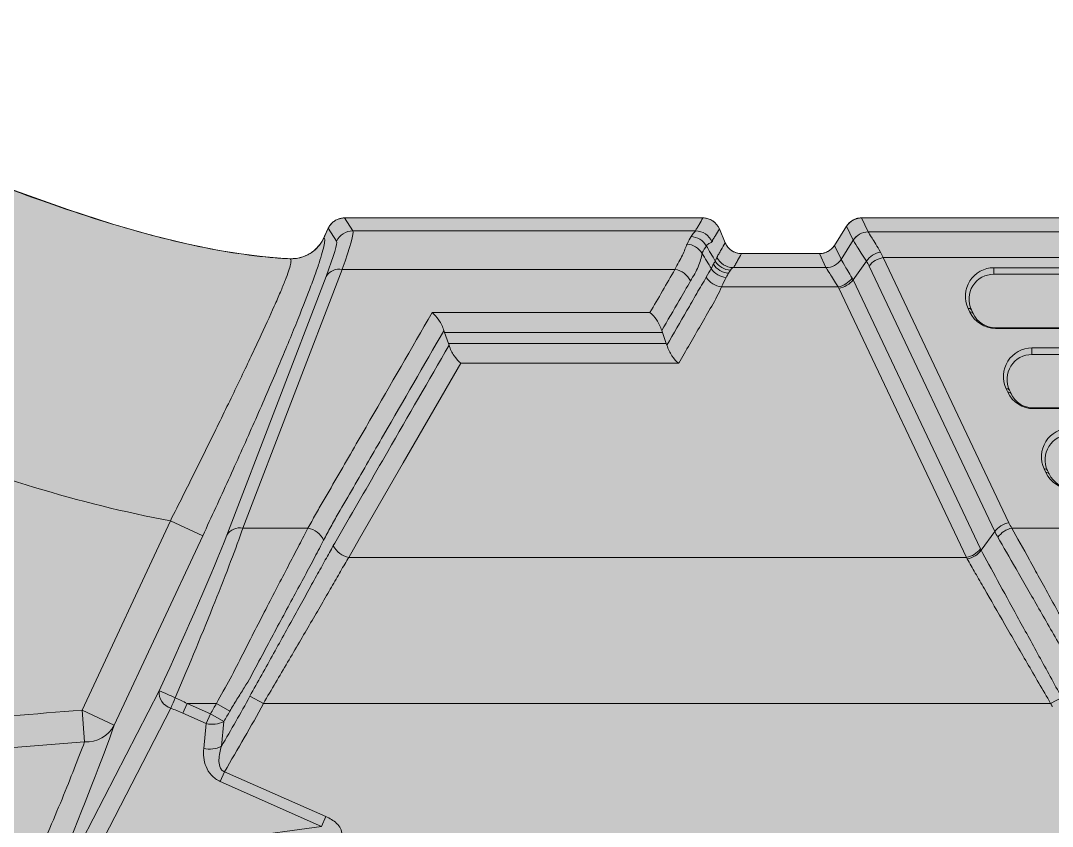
# Model space of a CAD drawing. Header units: millimetres. Extents: x 11482 to 13134, y 681 to 1782.
# Drawn here: x 12842.23 to 12848.67, y 1186.58 to 1191.6 of the extents above; entities that cross this region are included whole.
import ezdxf

# ---------------------------------------------------------------- set-up
doc = ezdxf.new("R2010")
doc.units = ezdxf.units.MM
doc.layers.add('di', color=7, linetype='Continuous')
doc.layers.add('xian', color=250, linetype='Continuous')

# ---------------------------------------------------------------- blocks, each defined once
blk = doc.blocks.new('1-2')
at = {"layer": 'di', "lineweight": 0, "true_color": 0xffffff}
h = blk.add_hatch(color=7, dxfattribs=at)
h.dxf.hatch_style = 1
h.paths.add_polyline_path([(2995.795, 1630.523), (2995.725, 1630.532), (2995.646, 1630.553), (2995.581, 1630.58), (2995.531, 1630.607), (2995.483, 1630.64), (2995.454, 1630.663), (2995.424, 1630.691), (2995.389, 1630.729), (2995.359, 1630.767), (2995.329, 1630.811), (2995.304, 1630.861), (2993.477, 1634.784), (2993.452, 1634.824), (2993.437, 1634.844), (2993.423, 1634.859), (2993.41, 1634.872), (2993.4, 1634.882), (2993.379, 1634.898), (2993.351, 1634.915), (2993.337, 1634.923), (2993.316, 1634.932), (2993.302, 1634.937), (2993.28, 1634.943), (2993.258, 1634.948), (2993.239, 1634.95), (2993.22, 1634.951), (2993.21, 1634.951), (2990.998, 1634.951), (2991.009, 1634.951), (2990.973, 1634.956), (2990.938, 1634.965), (2990.9, 1634.981), (2990.867, 1635), (2990.839, 1635.021), (2990.812, 1635.047), (2990.786, 1635.079), (2990.772, 1635.105), (2990.62, 1635.385), (2990.604, 1635.411), (2990.597, 1635.421), (2990.591, 1635.429), (2990.585, 1635.435), (2990.577, 1635.445), (2990.566, 1635.456), (2990.556, 1635.466), (2990.545, 1635.475), (2990.536, 1635.481), (2990.523, 1635.49), (2990.513, 1635.497), (2990.493, 1635.508), (2990.485, 1635.512), (2990.469, 1635.518), (2990.46, 1635.522), (2990.447, 1635.526), (2990.438, 1635.528), (2990.426, 1635.531), (2990.417, 1635.533), (2990.404, 1635.535), (2990.394, 1635.537), (2990.377, 1635.538), (2990.362, 1635.538), (2983.24, 1635.538), (2983.232, 1635.538), (2983.218, 1635.538), (2983.204, 1635.536), (2983.189, 1635.534), (2983.17, 1635.53), (2983.155, 1635.526), (2983.143, 1635.522), (2983.128, 1635.516), (2983.111, 1635.508), (2983.097, 1635.501), (2983.083, 1635.492), (2983.07, 1635.483), (2983.053, 1635.47), (2983.039, 1635.458), (2983.024, 1635.443), (2983.013, 1635.43), (2983.004, 1635.418), (2982.988, 1635.395), (2982.985, 1635.39), (2982.975, 1635.373), (2982.951, 1635.342), (2982.924, 1635.316), (2982.894, 1635.293), (2982.86, 1635.274), (2982.824, 1635.259), (2982.789, 1635.25), (2982.753, 1635.245), (2982.732, 1635.245), (2976.428, 1635.245), (2976.411, 1635.244), (2976.407, 1635.244), (2976.401, 1635.244), (2976.395, 1635.243), (2976.389, 1635.242), (2976.383, 1635.241), (2976.376, 1635.24), (2976.367, 1635.238), (2976.359, 1635.237), (2976.352, 1635.235), (2976.346, 1635.233), (2976.338, 1635.231), (2976.331, 1635.228), (2976.323, 1635.225), (2976.317, 1635.223), (2976.312, 1635.221), (2976.306, 1635.218), (2976.299, 1635.215), (2976.294, 1635.212), (2976.288, 1635.209), (2976.282, 1635.205), (2975.47, 1634.736), (2975.463, 1634.732), (2975.455, 1634.727), (2975.445, 1634.72), (2975.436, 1634.714), (2975.428, 1634.707), (2975.421, 1634.701), (2975.41, 1634.691), (2975.398, 1634.679), (2975.385, 1634.663), (2975.371, 1634.643), (2975.173, 1634.3), (2975.162, 1634.282), (2975.153, 1634.266), (2975.143, 1634.249), (2975.132, 1634.23), (2975.122, 1634.213), (2975.11, 1634.192), (2975.095, 1634.166), (2975.082, 1634.144), (2975.063, 1634.11), (2975.037, 1634.071), (2975.011, 1634.039), (2974.982, 1634.005), (2974.948, 1633.971), (2974.916, 1633.942), (2974.88, 1633.913), (2974.844, 1633.889), (2974.808, 1633.867), (2974.773, 1633.849), (2974.736, 1633.832), (2974.698, 1633.817), (2974.657, 1633.804), (2974.616, 1633.794), (2974.577, 1633.786), (2974.539, 1633.781), (2974.496, 1633.778), (2974.463, 1633.777), (2959.549, 1633.777), (2959.497, 1633.781), (2959.454, 1633.787), (2959.409, 1633.796), (2959.389, 1633.801), (2959.363, 1633.809), (2959.321, 1633.824), (2959.278, 1633.842), (2959.226, 1633.867), (2959.204, 1633.881), (2959.179, 1633.897), (2959.146, 1633.921), (2959.112, 1633.948), (2959.081, 1633.976), (2959.053, 1634.005), (2959.023, 1634.039), (2958.993, 1634.079), (2958.972, 1634.112), (2958.807, 1634.396), (2958.727, 1634.535), (2958.715, 1634.555), (2958.702, 1634.578), (2958.693, 1634.594), (2958.683, 1634.612), (2958.672, 1634.63), (2958.666, 1634.64), (2958.66, 1634.649), (2958.653, 1634.659), (2958.647, 1634.666), (2958.639, 1634.676), (2958.631, 1634.684), (2958.624, 1634.692), (2958.615, 1634.7), (2958.603, 1634.71), (2958.592, 1634.719), (2958.583, 1634.725), (2958.565, 1634.736), (2957.753, 1635.205), (2957.75, 1635.208), (2957.745, 1635.21), (2957.74, 1635.213), (2957.734, 1635.216), (2957.73, 1635.218), (2957.726, 1635.22), (2957.72, 1635.222), (2957.715, 1635.224), (2957.709, 1635.226), (2957.702, 1635.229), (2957.695, 1635.231), (2957.689, 1635.233), (2957.685, 1635.234), (2957.679, 1635.236), (2957.673, 1635.237), (2957.666, 1635.239), (2957.658, 1635.24), (2957.648, 1635.242), (2957.64, 1635.243), (2957.633, 1635.244), (2957.625, 1635.244), (2957.616, 1635.245), (2957.607, 1635.245), (2951.296, 1635.244), (2951.26, 1635.248), (2951.225, 1635.255), (2951.19, 1635.267), (2951.156, 1635.284), (2951.123, 1635.306), (2951.094, 1635.332), (2951.072, 1635.356), (2951.052, 1635.386), (2951.041, 1635.404), (2951.032, 1635.417), (2951.024, 1635.428), (2951.011, 1635.443), (2950.999, 1635.456), (2950.986, 1635.467), (2950.975, 1635.476), (2950.965, 1635.484), (2950.952, 1635.492), (2950.941, 1635.499), (2950.927, 1635.507), (2950.916, 1635.512), (2950.907, 1635.516), (2950.895, 1635.521), (2950.883, 1635.525), (2950.873, 1635.528), (2950.856, 1635.532), (2950.845, 1635.534), (2950.835, 1635.536), (2950.822, 1635.537), (2950.808, 1635.538), (2950.795, 1635.538), (2943.673, 1635.538), (2943.664, 1635.538), (2943.66, 1635.538), (2943.655, 1635.538), (2943.651, 1635.538), (2943.647, 1635.537), (2943.642, 1635.537), (2943.638, 1635.536), (2943.634, 1635.536), (2943.629, 1635.535), (2943.625, 1635.534), (2943.621, 1635.534), (2943.617, 1635.533), (2943.612, 1635.532), (2943.608, 1635.531), (2943.604, 1635.53), (2943.6, 1635.529), (2943.597, 1635.528), (2943.593, 1635.527), (2943.59, 1635.526), (2943.585, 1635.525), (2943.581, 1635.524), (2943.575, 1635.522), (2943.571, 1635.52), (2943.566, 1635.518), (2943.561, 1635.516), (2943.558, 1635.515), (2943.555, 1635.514), (2943.552, 1635.512), (2943.549, 1635.511), (2943.546, 1635.51), (2943.543, 1635.508), (2943.54, 1635.506), (2943.536, 1635.505), (2943.533, 1635.503), (2943.53, 1635.501), (2943.526, 1635.499), (2943.523, 1635.498), (2943.52, 1635.495), (2943.516, 1635.493), (2943.513, 1635.491), (2943.51, 1635.489), (2943.507, 1635.487), (2943.504, 1635.485), (2943.5, 1635.482), (2943.497, 1635.48), (2943.494, 1635.477), (2943.49, 1635.474), (2943.487, 1635.472), (2943.484, 1635.47), (2943.481, 1635.467), (2943.478, 1635.465), (2943.475, 1635.462), (2943.471, 1635.458), (2943.467, 1635.454), (2943.465, 1635.452), (2943.463, 1635.45), (2943.461, 1635.448), (2943.458, 1635.445), (2943.455, 1635.442), (2943.453, 1635.439), (2943.452, 1635.438), (2943.45, 1635.436), (2943.448, 1635.433), (2943.445, 1635.43), (2943.443, 1635.427), (2943.441, 1635.425), (2943.439, 1635.422), (2943.437, 1635.419), (2943.435, 1635.416), (2943.433, 1635.414), (2943.431, 1635.412), (2943.43, 1635.409), (2943.428, 1635.406), (2943.427, 1635.404), (2943.425, 1635.402), (2943.424, 1635.401), (2943.423, 1635.399), (2943.422, 1635.397), (2943.421, 1635.396), (2943.42, 1635.394), (2943.419, 1635.392), (2943.418, 1635.39), (2943.417, 1635.388), (2943.416, 1635.386), (2943.415, 1635.385), (2943.253, 1635.086), (2943.226, 1635.05), (2943.199, 1635.023), (2943.163, 1634.996), (2943.143, 1634.986), (2943.124, 1634.976), (2943.091, 1634.964), (2943.058, 1634.956), (2943.024, 1634.951), (2943.006, 1634.951), (2940.825, 1634.951), (2940.805, 1634.951), (2940.798, 1634.95), (2940.791, 1634.949), (2940.784, 1634.949), (2940.778, 1634.948), (2940.77, 1634.946), (2940.76, 1634.944), (2940.751, 1634.942), (2940.744, 1634.94), (2940.736, 1634.937), (2940.725, 1634.934), (2940.715, 1634.93), (2940.706, 1634.926), (2940.699, 1634.923), (2940.692, 1634.919), (2940.683, 1634.915), (2940.677, 1634.911), (2940.668, 1634.906), (2940.66, 1634.9), (2940.652, 1634.895), (2940.644, 1634.889), (2940.638, 1634.884), (2940.632, 1634.879), (2940.627, 1634.874), (2940.621, 1634.869), (2940.616, 1634.864), (2940.61, 1634.858), (2940.604, 1634.851), (2940.599, 1634.845), (2940.595, 1634.839), (2940.589, 1634.832), (2940.584, 1634.824), (2940.579, 1634.817), (2940.571, 1634.805), (2940.566, 1634.794), (2940.56, 1634.782), (2938.746, 1630.893), (2938.736, 1630.871), (2938.722, 1630.841), (2938.7, 1630.802), (2938.677, 1630.768), (2938.652, 1630.736), (2938.625, 1630.705), (2938.597, 1630.677), (2938.569, 1630.653), (2938.537, 1630.629), (2938.502, 1630.606), (2938.467, 1630.586), (2938.428, 1630.569), (2938.39, 1630.554), (2938.354, 1630.543), (2938.315, 1630.533), (2938.278, 1630.527), (2938.248, 1630.524), (2928.965, 1629.875), (2928.964, 1629.875), (2928.961, 1629.874), (2928.957, 1629.873), (2928.953, 1629.872), (2928.95, 1629.87), (2928.947, 1629.869), (2928.943, 1629.867), (2928.94, 1629.865), (2928.937, 1629.863), (2928.935, 1629.861), (2928.933, 1629.859), (2928.93, 1629.857), (2928.927, 1629.853), (2928.925, 1629.851), (2928.923, 1629.848), (2928.922, 1629.845), (2928.92, 1629.842), (2928.918, 1629.836), (2928.917, 1629.833), (2928.916, 1629.83), (2928.915, 1629.826), (2928.915, 1629.822), (2928.914, 1629.817), (2928.914, 1629.236), (2927.742, 1629.236), (2927.742, 1629.729), (2927.742, 1629.73), (2927.742, 1629.732), (2927.741, 1629.734), (2927.741, 1629.737), (2927.741, 1629.739), (2927.74, 1629.741), (2927.74, 1629.743), (2927.739, 1629.744), (2927.739, 1629.745), (2927.738, 1629.747), (2927.737, 1629.749), (2927.737, 1629.751), (2927.735, 1629.754), (2927.734, 1629.755), (2927.734, 1629.757), (2927.733, 1629.758), (2927.732, 1629.76), (2927.73, 1629.762), (2927.729, 1629.764), (2927.727, 1629.765), (2927.726, 1629.766), (2927.725, 1629.768), (2927.724, 1629.769), (2927.722, 1629.77), (2927.721, 1629.771), (2927.72, 1629.772), (2927.719, 1629.773), (2927.717, 1629.775), (2927.715, 1629.775), (2927.714, 1629.777), (2927.712, 1629.777), (2927.711, 1629.778), (2927.71, 1629.779), (2927.708, 1629.78), (2927.707, 1629.78), (2927.706, 1629.78), (2927.705, 1629.781), (2927.703, 1629.782), (2927.702, 1629.782), (2927.7, 1629.783), (2927.698, 1629.783), (2927.696, 1629.784), (2927.694, 1629.784), (2927.692, 1629.784), (2927.69, 1629.785), (2927.688, 1629.785), (2927.685, 1629.785), (2927.683, 1629.785), (2927.679, 1629.785), (2924.225, 1629.543), (2924.225, 1609.877), (2927.679, 1609.635), (2927.688, 1609.635), (2927.695, 1609.636), (2927.7, 1609.638), (2927.707, 1609.64), (2927.714, 1609.644), (2927.719, 1609.647), (2927.725, 1609.652), (2927.729, 1609.657), (2927.733, 1609.662), (2927.736, 1609.667), (2927.739, 1609.674), (2927.74, 1609.68), (2927.742, 1609.688), (2927.742, 1609.694), (2927.742, 1610.184), (2928.914, 1610.184), (2928.914, 1609.604), (2928.968, 1609.546), (2929.034, 1609.535), (2929.066, 1609.528), (2929.126, 1609.509), (2929.186, 1609.482), (2929.249, 1609.443), (2929.301, 1609.403), (2929.35, 1609.354), (2929.379, 1609.319), (2929.407, 1609.28), (2929.436, 1609.228), (2929.458, 1609.181), (2929.473, 1609.138), (2929.484, 1609.099), (2929.492, 1609.059), (2929.498, 1609.015), (2929.503, 1608.997), (2929.83, 1608.294), (2928.768, 1607.799), (2928.505, 1608.362), (2928.423, 1608.388), (2925.402, 1606.674), (2929.31, 1598.294), (2932.453, 1599.755), (2932.459, 1599.758), (2932.462, 1599.76), (2932.465, 1599.762), (2932.468, 1599.765), (2932.471, 1599.767), (2932.474, 1599.771), (2932.477, 1599.775), (2932.479, 1599.777), (2932.48, 1599.78), (2932.482, 1599.784), (2932.484, 1599.787), (2932.485, 1599.79), (2932.486, 1599.794), (2932.486, 1599.797), (2932.487, 1599.801), (2932.487, 1599.804), (2932.488, 1599.808), (2932.487, 1599.813), (2932.487, 1599.816), (2932.487, 1599.819), (2932.486, 1599.823), (2932.485, 1599.826), (2932.484, 1599.828), (2932.483, 1599.831), (2932.482, 1599.833), (2932.335, 1600.148), (2933.398, 1600.644), (2933.51, 1600.402), (2933.521, 1600.379), (2933.534, 1600.352), (2933.542, 1600.334), (2933.558, 1600.3), (2933.558, 1600.299), (2933.56, 1600.297), (2933.563, 1600.292), (2933.567, 1600.287), (2933.573, 1600.28), (2933.578, 1600.277), (2933.583, 1600.273), (2933.589, 1600.271), (2933.595, 1600.269), (2933.601, 1600.267), (2933.606, 1600.267), (2933.613, 1600.267), (2933.617, 1600.267), (2933.621, 1600.268), (2933.625, 1600.268), (2933.629, 1600.269), (2933.634, 1600.271), (2933.848, 1600.362), (2934.525, 1600.642), (2935.19, 1600.906), (2935.851, 1601.155), (2936.686, 1601.446), (2937.481, 1601.695), (2938.08, 1601.859), (2938.818, 1602.028), (2938.939, 1602.052), (2939.054, 1602.073), (2939.186, 1602.096), (2939.364, 1602.124), (2939.512, 1602.144), (2939.65, 1602.162), (2939.776, 1602.176), (2939.898, 1602.187), (2940.025, 1602.197), (2940.108, 1602.202), (2940.201, 1602.207), (2940.232, 1602.207), (2940.268, 1602.208), (2940.302, 1602.202), (2940.335, 1602.197), (2940.376, 1602.188), (2940.409, 1602.178), (2940.444, 1602.165), (2940.5, 1602.14), (2940.55, 1602.11), (2940.583, 1602.086), (2940.619, 1602.056), (2940.647, 1602.029), (2940.684, 1601.988), (2940.757, 1601.869), (2940.833, 1601.706), (2940.841, 1601.691), (2940.848, 1601.678), (2940.858, 1601.663), (2940.865, 1601.653), (2940.876, 1601.64), (2940.883, 1601.632), (2940.895, 1601.62), (2940.906, 1601.609), (2940.917, 1601.6), (2940.927, 1601.593), (2940.937, 1601.586), (2940.954, 1601.575), (2940.967, 1601.569), (2940.979, 1601.563), (2940.991, 1601.558), (2941.005, 1601.553), (2941.016, 1601.549), (2941.036, 1601.544), (2941.049, 1601.541), (2941.07, 1601.538), (2941.1, 1601.539), (2946.987, 1601.539), (2947.021, 1601.539), (2947.044, 1601.543), (2947.067, 1601.548), (2947.093, 1601.557), (2947.116, 1601.567), (2947.135, 1601.577), (2947.159, 1601.593), (2947.177, 1601.607), (2947.199, 1601.628), (2947.217, 1601.649), (2947.229, 1601.665), (2947.239, 1601.681), (2947.25, 1601.701), (2947.257, 1601.716), (2947.353, 1601.946), (2947.379, 1601.993), (2947.408, 1602.031), (2947.447, 1602.066), (2947.492, 1602.094), (2947.536, 1602.112), (2947.58, 1602.121), (2947.623, 1602.124), (2948.888, 1602.124), (2948.945, 1602.12), (2948.99, 1602.106), (2949.042, 1602.08), (2949.081, 1602.052), (2949.117, 1602.014), (2949.136, 1601.988), (2949.334, 1601.674), (2949.353, 1601.647), (2949.368, 1601.629), (2949.387, 1601.611), (2949.405, 1601.597), (2949.433, 1601.578), (2949.456, 1601.563), (2949.501, 1601.548), (2949.524, 1601.543), (2949.548, 1601.539), (2949.582, 1601.537), (2958.394, 1601.539), (2958.423, 1601.543), (2958.461, 1601.554), (2958.484, 1601.563), (2958.507, 1601.575), (2958.52, 1601.582), (2958.82, 1601.774), (2958.833, 1601.785), (2958.853, 1601.804), (2958.869, 1601.824), (2958.884, 1601.844), (2958.896, 1601.864), (2958.904, 1601.879), (2959.338, 1602.796), (2959.368, 1602.854), (2959.391, 1602.892), (2959.416, 1602.929), (2959.444, 1602.966), (2959.475, 1603.003), (2959.51, 1603.041), (2959.545, 1603.073), (2959.582, 1603.105), (2959.625, 1603.138), (2959.667, 1603.165), (2959.705, 1603.188), (2959.748, 1603.21), (2959.798, 1603.233), (2959.848, 1603.251), (2959.901, 1603.267), (2959.955, 1603.28), (2960, 1603.288), (2960.058, 1603.296), (2960.132, 1603.298), (2973.909, 1603.298), (2973.97, 1603.295), (2974.031, 1603.288), (2974.094, 1603.275), (2974.128, 1603.266), (2974.162, 1603.256), (2974.209, 1603.24), (2974.258, 1603.219), (2974.302, 1603.197), (2974.348, 1603.171), (2974.399, 1603.137), (2974.435, 1603.11), (2974.466, 1603.085), (2974.494, 1603.06), (2974.521, 1603.034), (2974.545, 1603.008), (2974.574, 1602.974), (2974.597, 1602.944), (2974.628, 1602.901), (2974.656, 1602.854), (2974.686, 1602.796), (2975.12, 1601.879), (2975.128, 1601.863), (2975.144, 1601.838), (2975.158, 1601.82), (2975.174, 1601.801), (2975.196, 1601.781), (2975.212, 1601.768), (2975.229, 1601.757), (2975.52, 1601.573), (2975.541, 1601.563), (2975.563, 1601.554), (2975.579, 1601.549), (2975.6, 1601.543), (2975.627, 1601.539), (2975.644, 1601.538), (2975.661, 1601.537), (2984.441, 1601.537), (2984.465, 1601.538), (2984.474, 1601.539), (2984.487, 1601.541), (2984.494, 1601.542), (2984.502, 1601.543), (2984.508, 1601.545), (2984.515, 1601.546), (2984.522, 1601.549), (2984.531, 1601.551), (2984.542, 1601.555), (2984.549, 1601.557), (2984.556, 1601.56), (2984.564, 1601.564), (2984.581, 1601.573), (2984.593, 1601.579), (2984.604, 1601.587), (2984.618, 1601.596), (2984.631, 1601.606), (2984.639, 1601.613), (2984.646, 1601.62), (2984.655, 1601.629), (2984.664, 1601.64), (2984.674, 1601.652), (2984.689, 1601.674), (2984.887, 1601.988), (2984.922, 1602.033), (2984.954, 1602.063), (2984.99, 1602.086), (2985.022, 1602.102), (2985.058, 1602.115), (2985.098, 1602.122), (2985.134, 1602.124), (2986.413, 1602.127), (2986.442, 1602.123), (2986.467, 1602.119), (2986.511, 1602.108), (2986.553, 1602.089), (2986.592, 1602.063), (2986.63, 1602.028), (2986.656, 1601.993), (2986.676, 1601.958), (2986.778, 1601.716), (2986.798, 1601.677), (2986.822, 1601.644), (2986.851, 1601.613), (2986.875, 1601.594), (2986.908, 1601.573), (2986.93, 1601.562), (2986.963, 1601.55), (2986.994, 1601.542), (2987.025, 1601.538), (2987.048, 1601.537), (2992.936, 1601.537), (2992.959, 1601.538), (2992.97, 1601.539), (2992.983, 1601.541), (2992.998, 1601.544), (2993.013, 1601.547), (2993.028, 1601.552), (2993.04, 1601.556), (2993.058, 1601.563), (2993.07, 1601.569), (2993.082, 1601.576), (2993.093, 1601.583), (2993.103, 1601.589), (2993.113, 1601.597), (2993.122, 1601.603), (2993.128, 1601.608), (2993.138, 1601.618), (2993.143, 1601.622), (2993.15, 1601.63), (2993.156, 1601.637), (2993.161, 1601.643), (2993.167, 1601.65), (2993.177, 1601.663), (2993.183, 1601.672), (2993.188, 1601.681), (2993.194, 1601.69), (2993.198, 1601.699), (2993.202, 1601.706), (2993.263, 1601.838), (2993.284, 1601.883), (2993.305, 1601.921), (2993.325, 1601.951), (2993.355, 1601.992), (2993.368, 1602.003), (2993.386, 1602.028), (2993.417, 1602.058), (2993.447, 1602.083), (2993.476, 1602.104), (2993.505, 1602.123), (2993.535, 1602.139), (2993.576, 1602.159), (2993.622, 1602.177), (2993.669, 1602.191), (2993.711, 1602.199), (2993.749, 1602.204), (2993.786, 1602.207), (2993.822, 1602.208), (2993.923, 1602.203), (2994.29, 1602.172), (2994.636, 1602.129), (2994.996, 1602.07), (2995.525, 1601.963), (2996.112, 1601.818), (2996.74, 1601.639), (2997.484, 1601.401), (2998.588, 1601.005), (2999.207, 1600.764), (3000.423, 1600.267), (3000.428, 1600.267), (3000.441, 1600.269), (3000.453, 1600.274), (3000.462, 1600.28), (3000.469, 1600.287), (3000.474, 1600.294), (3000.477, 1600.3), (3000.637, 1600.644), (3001.7, 1600.148), (3001.548, 1599.823), (3001.548, 1599.803), (3001.55, 1599.79), (3001.557, 1599.776), (3001.563, 1599.769), (3001.581, 1599.755), (3004.725, 1598.294), (3008.633, 1606.674), (3005.612, 1608.388), (3005.53, 1608.362), (3005.267, 1607.799), (3004.205, 1608.294), (3004.518, 1608.966), (3004.537, 1609.015), (3004.543, 1609.059), (3004.552, 1609.1), (3004.564, 1609.144), (3004.581, 1609.189), (3004.6, 1609.23), (3004.626, 1609.276), (3004.65, 1609.31), (3004.68, 1609.348), (3004.716, 1609.386), (3004.757, 1609.421), (3004.797, 1609.45), (3004.842, 1609.477), (3004.882, 1609.497), (3004.933, 1609.517), (3004.982, 1609.531), (3005.029, 1609.541), (3005.068, 1609.545), (3005.121, 1609.604), (3005.121, 1610.184), (3006.293, 1610.184), (3006.293, 1609.687), (3006.294, 1609.682), (3006.298, 1609.67), (3006.303, 1609.661), (3006.312, 1609.651), (3006.328, 1609.64), (3006.356, 1609.635), (3009.81, 1609.877), (3009.81, 1629.543), (3006.356, 1629.784), (3006.342, 1629.784), (3006.325, 1629.779), (3006.314, 1629.771), (3006.304, 1629.761), (3006.297, 1629.748), (3006.294, 1629.737), (3006.293, 1629.726), (3006.293, 1629.236), (3005.121, 1629.236), (3005.12, 1629.824), (3005.119, 1629.829), (3005.117, 1629.838), (3005.114, 1629.844), (3005.109, 1629.851), (3005.101, 1629.86), (3005.09, 1629.868), (3005.08, 1629.872), (3005.066, 1629.875)])
at = {"layer": 'di', "color": 18, "lineweight": 0, "true_color": 0x000000}
for p, q in [((2985.016, 1602.099), (2984.999, 1602.09)), ((2985.029, 1602.104), (2985.016, 1602.099)), ((2985.045, 1602.11), (2985.029, 1602.104)), ((2985.057, 1602.113), (2985.045, 1602.11)), ((2985.071, 1602.117), (2985.057, 1602.113)), ((2985.088, 1602.12), (2985.071, 1602.117)), ((2985.106, 1602.123), (2985.088, 1602.12)), ((2985.134, 1602.124), (2985.106, 1602.123)), ((2986.413, 1602.127), (2985.134, 1602.124)), ((2986.442, 1602.123), (2986.413, 1602.127)), ((2986.46, 1602.12), (2986.442, 1602.123)), ((2986.478, 1602.116), (2986.46, 1602.12)), ((2986.498, 1602.111), (2986.478, 1602.116)), ((2986.522, 1602.102), (2986.498, 1602.111)), ((2986.543, 1602.093), (2986.522, 1602.102)), ((2993.47, 1602.099), (2993.457, 1602.09)), ((2993.482, 1602.108), (2993.47, 1602.099)), ((2993.5, 1602.119), (2993.482, 1602.108)), ((2993.512, 1602.126), (2993.5, 1602.119)), ((2993.528, 1602.135), (2993.512, 1602.126)), ((2993.541, 1602.142), (2993.528, 1602.135)), ((2993.564, 1602.153), (2993.541, 1602.142)), ((2993.576, 1602.159), (2993.564, 1602.153)), ((2993.591, 1602.165), (2993.576, 1602.159)), ((2993.607, 1602.171), (2993.591, 1602.165)), ((2993.621, 1602.176), (2993.607, 1602.171)), ((2993.636, 1602.181), (2993.621, 1602.176)), ((2993.654, 1602.186), (2993.636, 1602.181)), ((2993.668, 1602.19), (2993.654, 1602.186)), ((2993.683, 1602.194), (2993.668, 1602.19)), ((2993.701, 1602.197), (2993.683, 1602.194)), ((2993.722, 1602.201), (2993.701, 1602.197)), ((2993.739, 1602.203), (2993.722, 1602.201)), ((2993.758, 1602.205), (2993.739, 1602.203)), ((2993.777, 1602.206), (2993.758, 1602.205)), ((2993.797, 1602.207), (2993.777, 1602.206)), ((2993.812, 1602.207), (2993.797, 1602.207)), ((2993.834, 1602.207), (2993.812, 1602.207)), ((2993.923, 1602.203), (2993.834, 1602.207)), ((2994.29, 1602.172), (2993.923, 1602.203)), ((2994.636, 1602.129), (2994.29, 1602.172)), ((2994.996, 1602.07), (2994.636, 1602.129)), ((2984.887, 1601.988), (2984.689, 1601.674)), ((2984.919, 1602.029), (2984.887, 1601.988)), ((2984.928, 1602.038), (2984.919, 1602.029)), ((2984.943, 1602.052), (2984.928, 1602.038)), ((2984.956, 1602.063), (2984.943, 1602.052)), ((2984.968, 1602.072), (2984.956, 1602.063)), ((2984.982, 1602.081), (2984.968, 1602.072)), ((2984.999, 1602.09), (2984.982, 1602.081)), ((2986.562, 1602.083), (2986.543, 1602.093)), ((2986.585, 1602.068), (2986.562, 1602.083)), ((2986.602, 1602.054), (2986.585, 1602.068)), ((2986.618, 1602.039), (2986.602, 1602.054)), ((2986.635, 1602.021), (2986.618, 1602.039)), ((2986.651, 1602), (2986.635, 1602.021)), ((2986.66, 1601.987), (2986.651, 1602)), ((2986.673, 1601.964), (2986.66, 1601.987)), ((2986.682, 1601.945), (2986.673, 1601.964)), ((2986.778, 1601.716), (2986.682, 1601.945)), ((2993.325, 1601.951), (2993.305, 1601.921)), ((2993.349, 1601.985), (2993.325, 1601.951)), ((2993.356, 1601.993), (2993.349, 1601.985)), ((2993.368, 1602.003), (2993.356, 1601.993)), ((2993.385, 1602.026), (2993.368, 1602.003)), ((2993.395, 1602.036), (2993.385, 1602.026)), ((2993.411, 1602.052), (2993.395, 1602.036)), ((2993.425, 1602.064), (2993.411, 1602.052)), ((2993.438, 1602.075), (2993.425, 1602.064)), ((2993.457, 1602.09), (2993.438, 1602.075)), ((2995.525, 1601.963), (2994.996, 1602.07)), ((2996.112, 1601.818), (2995.525, 1601.963)), ((2993.263, 1601.838), (2993.202, 1601.706)), ((2993.284, 1601.883), (2993.263, 1601.838)), ((2993.305, 1601.921), (2993.284, 1601.883)), ((2996.74, 1601.639), (2996.112, 1601.818)), ((2984.618, 1601.596), (2984.604, 1601.587)), ((2984.631, 1601.606), (2984.618, 1601.596)), ((2984.639, 1601.613), (2984.631, 1601.606)), ((2984.646, 1601.62), (2984.639, 1601.613)), ((2984.655, 1601.629), (2984.646, 1601.62)), ((2984.664, 1601.64), (2984.655, 1601.629)), ((2984.674, 1601.652), (2984.664, 1601.64)), ((2984.689, 1601.674), (2984.674, 1601.652)), ((2986.798, 1601.677), (2986.778, 1601.716)), ((2986.822, 1601.644), (2986.798, 1601.677)), ((2986.851, 1601.613), (2986.822, 1601.644)), ((2986.875, 1601.594), (2986.851, 1601.613)), ((2986.908, 1601.573), (2986.875, 1601.594)), ((2993.113, 1601.597), (2993.103, 1601.589)), ((2993.122, 1601.603), (2993.113, 1601.597)), ((2993.128, 1601.608), (2993.122, 1601.603)), ((2993.138, 1601.618), (2993.128, 1601.608)), ((2993.143, 1601.622), (2993.138, 1601.618)), ((2993.15, 1601.63), (2993.143, 1601.622)), ((2993.156, 1601.637), (2993.15, 1601.63)), ((2993.161, 1601.643), (2993.156, 1601.637)), ((2993.167, 1601.65), (2993.161, 1601.643)), ((2993.177, 1601.663), (2993.167, 1601.65)), ((2993.183, 1601.672), (2993.177, 1601.663)), ((2993.188, 1601.681), (2993.183, 1601.672)), ((2993.194, 1601.69), (2993.188, 1601.681)), ((2993.198, 1601.699), (2993.194, 1601.69)), ((2993.202, 1601.706), (2993.198, 1601.699)), ((2997.484, 1601.401), (2996.74, 1601.639)), ((2984.441, 1601.537), (2975.661, 1601.537)), ((2984.465, 1601.538), (2984.441, 1601.537)), ((2984.474, 1601.539), (2984.465, 1601.538)), ((2984.487, 1601.541), (2984.474, 1601.539)), ((2984.494, 1601.542), (2984.487, 1601.541)), ((2984.502, 1601.543), (2984.494, 1601.542)), ((2984.508, 1601.545), (2984.502, 1601.543)), ((2984.515, 1601.546), (2984.508, 1601.545)), ((2984.522, 1601.549), (2984.515, 1601.546)), ((2984.531, 1601.551), (2984.522, 1601.549)), ((2984.542, 1601.555), (2984.531, 1601.551)), ((2984.549, 1601.557), (2984.542, 1601.555)), ((2984.556, 1601.56), (2984.549, 1601.557)), ((2984.564, 1601.564), (2984.556, 1601.56)), ((2984.581, 1601.573), (2984.564, 1601.564)), ((2984.593, 1601.579), (2984.581, 1601.573)), ((2984.604, 1601.587), (2984.593, 1601.579)), ((2986.93, 1601.562), (2986.908, 1601.573)), ((2986.963, 1601.55), (2986.93, 1601.562)), ((2986.994, 1601.542), (2986.963, 1601.55)), ((2987.025, 1601.538), (2986.994, 1601.542)), ((2987.048, 1601.537), (2987.025, 1601.538)), ((2992.936, 1601.537), (2987.048, 1601.537)), ((2992.959, 1601.538), (2992.936, 1601.537)), ((2992.97, 1601.539), (2992.959, 1601.538)), ((2992.983, 1601.541), (2992.97, 1601.539)), ((2992.998, 1601.544), (2992.983, 1601.541)), ((2993.013, 1601.547), (2992.998, 1601.544)), ((2993.028, 1601.552), (2993.013, 1601.547)), ((2993.04, 1601.556), (2993.028, 1601.552)), ((2993.058, 1601.563), (2993.04, 1601.556)), ((2993.07, 1601.569), (2993.058, 1601.563)), ((2993.082, 1601.576), (2993.07, 1601.569)), ((2993.093, 1601.583), (2993.082, 1601.576)), ((2993.103, 1601.589), (2993.093, 1601.583)), ((2998.588, 1601.005), (2997.484, 1601.401))]:
    blk.add_line(p, q, dxfattribs=at)
at = {"layer": 'xian', "color": 18, "lineweight": 0, "true_color": 0x000000}
for p, q in [((2997.053, 1612.046), (2993.314, 1611.536)), ((2995.789, 1609.592), (2997.053, 1612.046)), ((2997.247, 1611.761), (2995.983, 1609.307)), ((2993.314, 1611.536), (2993.243, 1611.375)), ((2993.314, 1611.536), (2994.977, 1610.8)), ((2994.906, 1610.639), (2993.243, 1611.375)), ((2994.977, 1610.8), (2994.906, 1610.639)), ((2995.249, 1610.255), (2995.209, 1609.847)), ((2997.207, 1610.149), (2998.376, 1610.24)), ((2994.918, 1609.813), (2994.957, 1610.22)), ((2997.248, 1609.627), (2997.207, 1610.149)), ((2995.137, 1609.686), (2994.918, 1609.813)), ((2995.209, 1609.847), (2995.137, 1609.686)), ((2995.209, 1609.847), (2995.594, 1609.677)), ((2995.265, 1606.76), (2996.718, 1609.875)), ((2997.248, 1609.627), (2996.718, 1609.875)), ((2995.039, 1609.516), (2994.819, 1609.642)), ((2995.522, 1609.516), (2995.137, 1609.686)), ((2995.594, 1609.677), (2995.522, 1609.516)), ((2997.248, 1609.627), (2995.796, 1606.513)), ((2981.153, 1609.419), (2981.335, 1609.516)), ((2981.335, 1609.516), (2994.267, 1609.516)), ((2994.267, 1609.516), (2994.491, 1609.398)), ((2995.039, 1609.516), (2995.522, 1609.516)), ((2982.72, 1607.115), (2992.865, 1607.115)), ((2982.72, 1607.115), (2984.814, 1602.692)), ((2992.687, 1606.804), (2992.865, 1607.115)), ((2982.477, 1606.998), (2982.253, 1606.69)), ((2984.581, 1602.553), (2982.488, 1606.975)), ((2982.253, 1606.69), (2984.318, 1602.329)), ((2991.97, 1605.564), (2992.687, 1606.804)), ((2994.87, 1606.751), (2993.238, 1602.498)), ((2995.796, 1606.513), (2995.265, 1606.76)), ((2980.839, 1606.634), (2981.973, 1606.634)), ((2984.085, 1602.189), (2982.022, 1606.548)), ((2992.973, 1602.382), (2994.605, 1606.634)), ((2993.537, 1606.634), (2994.605, 1606.634)), ((2981.389, 1605.686), (2981.361, 1605.744)), ((2981.414, 1605.721), (2981.442, 1605.663)), ((2991.025, 1603.926), (2991.97, 1605.564)), ((2976.074, 1604.671), (2981.615, 1604.671)), ((2981.615, 1604.66), (2976.074, 1604.66)), ((2981.615, 1604.66), (2981.615, 1604.671)), ((2982.013, 1604.367), (2981.985, 1604.425)), ((2982.038, 1604.402), (2982.066, 1604.344)), ((2987.445, 1603.926), (2991.025, 1603.926)), ((2976.102, 1603.781), (2981.642, 1603.781)), ((2981.642, 1603.674), (2976.102, 1603.674)), ((2981.642, 1603.674), (2981.642, 1603.781)), ((2991.218, 1603.629), (2991.229, 1603.598)), ((2991.229, 1603.598), (2987.65, 1603.598)), ((2987.714, 1603.421), (2987.65, 1603.598)), ((2991.293, 1603.421), (2991.229, 1603.598)), ((2976.699, 1603.352), (2982.239, 1603.352)), ((2982.239, 1603.341), (2976.699, 1603.341)), ((2982.239, 1603.341), (2982.239, 1603.352)), ((2987.724, 1603.389), (2987.714, 1603.421)), ((2987.714, 1603.421), (2991.293, 1603.421)), ((2982.638, 1603.048), (2982.61, 1603.106)), ((2982.663, 1603.083), (2982.691, 1603.025)), ((2991.497, 1603.093), (2987.918, 1603.093)), ((2986.742, 1602.669), (2984.827, 1602.669)), ((2976.727, 1602.462), (2982.267, 1602.462)), ((2982.267, 1602.355), (2982.267, 1602.462)), ((2984.581, 1602.553), (2984.361, 1602.25)), ((2982.267, 1602.355), (2976.727, 1602.355)), ((2986.554, 1602.354), (2985.026, 1602.354)), ((2985.026, 1602.354), (2985.135, 1602.124)), ((2992.973, 1602.382), (2987.507, 1602.382)), ((2984.085, 1602.189), (2975.71, 1602.189)), ((2984.779, 1602.218), (2984.58, 1601.904)), ((2984.887, 1601.988), (2984.779, 1602.217)), ((2986.412, 1602.124), (2985.135, 1602.124)), ((2986.412, 1602.124), (2986.412, 1602.124)), ((2984.887, 1601.988), (2984.689, 1601.674)), ((2986.682, 1601.945), (2986.778, 1601.716)), ((2984.332, 1601.768), (2975.807, 1601.768)), ((2984.441, 1601.537), (2984.332, 1601.768)), ((2984.58, 1601.904), (2984.689, 1601.674)), ((2993.066, 1601.92), (2993.202, 1601.706)), ((2993.278, 1601.869), (2993.202, 1601.706)), ((2992.8, 1601.751), (2987.17, 1601.751)), ((2992.936, 1601.537), (2992.8, 1601.751)), ((2984.441, 1601.537), (2975.661, 1601.537)), ((2992.936, 1601.537), (2987.048, 1601.537))]:
    blk.add_line(p, q, dxfattribs=at)
for centre, radius, start, end in [((2995.149, 1609.848), 0.419, 76.2592, 117.2279), ((2997.182, 1609.621), 0.529, 87.2376, 151.2976), ((2995.109, 1609.44), 0.419, 76.2649, 117.1871), ((2973.946, 1618.722), 23.674, 336.873, 337.3171), ((2995.709, 1609.33), 0.275, 355.3294, 73.1069), ((2997.217, 1612.492), 3.415, 243.9525, 248.811), ((2982.775, 1606.76), 0.359, 98.761, 143.1725), ((2992.8, 1606.763), 0.358, 26.58, 79.5236), ((2981.899, 1606.995), 0.368, 281.5735, 325.2582), ((2993.602, 1606.985), 0.357, 205.163, 259.4776), ((2994.654, 1606.884), 0.254, 258.9108, 328.4698), ((2980.99, 1605.521), 0.469, 25.3348, 90), ((2980.99, 1605.569), 0.41, 25.3348, 90), ((2981.018, 1605.51), 0.41, 270, 25.3348), ((2981.018, 1605.462), 0.469, 270, 25.3348), ((2981.403, 1605.768), 0.0483, 209.8717, 283.3149), ((2981.431, 1605.71), 0.0483, 209.8717, 283.3149), ((2981.615, 1604.202), 0.469, 25.3348, 90), ((2981.615, 1604.25), 0.41, 25.3348, 90), ((2981.642, 1604.191), 0.41, 270, 25.3348), ((2981.642, 1604.143), 0.469, 270, 25.3348), ((2982.027, 1604.449), 0.0483, 209.8717, 283.3149), ((2982.055, 1604.391), 0.0483, 209.8717, 283.3149), ((2982.239, 1602.883), 0.469, 25.3348, 90), ((2982.239, 1602.931), 0.41, 25.3348, 90), ((2982.267, 1602.872), 0.41, 270, 25.3348), ((2982.267, 1602.824), 0.469, 270, 25.3348), ((2982.652, 1603.13), 0.0483, 209.8717, 283.3149), ((2982.679, 1603.072), 0.0483, 209.8717, 283.3149), ((2984.892, 1602.311), 0.364, 100.2112, 143.8525), ((2986.7, 1602.324), 0.348, 32.4143, 82.9461), ((2986.61, 1602.135), 0.31, 31.4681, 86.9396), ((2987.571, 1602.733), 0.357, 206.6985, 259.6572), ((2993.022, 1602.631), 0.254, 258.9108, 328.4698), ((2984.031, 1602.544), 0.359, 278.761, 323.1725), ((2985.027, 1602.06), 0.294, 90.0763, 147.6351), ((2986.552, 1602.06), 0.293, 25.2394, 89.6317), ((2986.412, 1601.831), 0.294, 22.9795, 89.9054), ((2987.171, 1602.044), 0.294, 202.7125, 269.8419), ((2984.331, 1602.062), 0.294, 270.124, 327.6739), ((2992.8, 1602.044), 0.294, 270.1076, 334.8924)]:
    blk.add_arc(centre, radius, start, end, dxfattribs=at)
for centre, major_axis, ratio, start_param, end_param in [((3001.545, 1619.6), (5.124, 10.959), 0.047449, 2.349022, 2.684275), ((2995.943, 1609.516), (1.507, 3.517), 0.044802, 1.616274, 2.549921), ((2996.208, 1609.392), (1.507, 3.223), 0.047474, 1.619276, 2.552922), ((2985.037, 1609.516), (2.036, 2.737), 0.515492, 2.881444, 2.896878), ((2984.804, 1609.616), (1.946, 3.075), 0.498126, 2.823675, 2.83616), ((2994.577, 1605.139), (1.507, 3.223), 0.047474, 2.552922, 3.111428), ((2985.792, 1604.009), (1.239, 1.957), 0.498126, 2.83616, 2.907282), ((2986.326, 1604.11), (1.299, 1.758), 0.043745, 3.118805, 3.121543), ((2994.311, 1605.263), (1.507, 3.517), 0.044802, 2.549921, 3.108426), ((2985.56, 1604.11), (1.165, 2.281), 0.46528, 2.764028, 2.835149), ((2986.079, 1604.266), (1.298, 2.051), 0.04137, 3.113465, 3.115413), ((2985.135, 1601.831), (-0.126, 0.265), 0.998323, 5.841658, 6.84782), ((2984.441, 1601.831), (-0.126, 0.265), 0.998323, 2.700065, 3.706227), ((2992.936, 1601.831), (-0.158, 0.248), 0.998075, 2.575233, 3.707952)]:
    blk.add_ellipse(centre, major_axis=major_axis, ratio=ratio, start_param=start_param, end_param=end_param, dxfattribs=at)
for points, knots in [([(2998.067, 1612.242), (2997.976, 1612.034), (2997.89, 1611.833), (2997.727, 1611.447), (2997.649, 1611.262), (2997.433, 1610.736), (2997.31, 1610.423), (2997.207, 1610.149)], [0, 0, 0, 0, 0.25, 0.25, 0.5, 0.5, 1, 1, 1, 1]), ([(2993.243, 1611.375), (2993.179, 1611.403), (2993.117, 1611.439), (2993.041, 1611.511), (2993.018, 1611.539), (2992.986, 1611.601), (2992.977, 1611.636), (2992.977, 1611.672)], [0, 0, 0, 0, 0.5, 0.5, 0.75, 0.75, 1, 1, 1, 1]), ([(2994.977, 1610.8), (2995.033, 1610.775), (2995.083, 1610.739), (2995.161, 1610.653), (2995.19, 1610.605), (2995.23, 1610.505), (2995.242, 1610.454), (2995.254, 1610.354), (2995.253, 1610.304), (2995.249, 1610.255)], [0, 0, 0, 0, 0.25, 0.25, 0.5, 0.5, 0.75, 0.75, 1, 1, 1, 1]), ([(2994.267, 1609.516), (2994.367, 1609.707), (2994.475, 1609.893), (2994.69, 1610.266), (2994.798, 1610.452), (2994.906, 1610.639)], [0, 0, 0, 0, 0.5, 0.5, 1, 1, 1, 1]), ([(2994.957, 1610.22), (2994.98, 1610.292), (2994.997, 1610.366), (2995, 1610.48), (2994.997, 1610.518), (2994.978, 1610.573), (2994.969, 1610.591), (2994.942, 1610.621), (2994.925, 1610.633), (2994.906, 1610.639)], [0, 0, 0, 0, 0.5, 0.5, 0.75, 0.75, 0.875, 0.875, 1, 1, 1, 1]), ([(2994.957, 1610.22), (2994.879, 1610.084), (2994.799, 1609.948), (2994.643, 1609.675), (2994.566, 1609.537), (2994.491, 1609.398)], [0, 0, 0, 0, 0.5, 0.5, 1, 1, 1, 1]), ([(2993.279, 1606.834), (2993.325, 1606.92), (2993.372, 1607.013), (2993.477, 1607.21), (2993.532, 1607.314), (2993.705, 1607.637), (2993.828, 1607.867), (2994.025, 1608.231), (2994.093, 1608.357), (2994.229, 1608.613), (2994.298, 1608.742), (2994.436, 1609.002), (2994.506, 1609.133), (2994.623, 1609.322), (2994.663, 1609.384), (2994.742, 1609.512), (2994.781, 1609.577), (2994.819, 1609.642)], [0, 0, 0, 0, 0.125, 0.125, 0.25, 0.25, 0.5, 0.5, 0.625, 0.625, 0.75, 0.75, 0.875, 0.875, 0.9375, 0.9375, 1, 1, 1, 1]), ([(2982.477, 1606.999), (2982.398, 1607.143), (2982.306, 1607.312), (2982.106, 1607.679), (2981.998, 1607.877), (2981.767, 1608.298), (2981.648, 1608.515), (2981.405, 1608.959), (2981.279, 1609.188), (2981.153, 1609.419)], [0, 0, 0, 0, 0.25, 0.25, 0.5, 0.5, 0.75, 0.75, 1, 1, 1, 1]), ([(2981.335, 1609.516), (2981.466, 1609.291), (2981.595, 1609.068), (2981.846, 1608.635), (2981.969, 1608.423), (2982.208, 1608.009), (2982.32, 1607.814), (2982.476, 1607.543), (2982.526, 1607.455), (2982.621, 1607.291), (2982.665, 1607.213), (2982.707, 1607.141)], [0, 0, 0, 0, 0.25, 0.25, 0.5, 0.5, 0.75, 0.75, 0.875, 0.875, 1, 1, 1, 1]), ([(2992.865, 1607.115), (2992.91, 1607.186), (2992.954, 1607.263), (2993.048, 1607.427), (2993.098, 1607.514), (2993.203, 1607.695), (2993.259, 1607.791), (2993.373, 1607.989), (2993.432, 1608.09), (2993.553, 1608.297), (2993.614, 1608.402), (2993.741, 1608.619), (2993.806, 1608.729), (2994.002, 1609.062), (2994.136, 1609.287), (2994.267, 1609.516)], [0, 0, 0, 0, 0.125, 0.125, 0.25, 0.25, 0.375, 0.375, 0.5, 0.5, 0.625, 0.625, 0.75, 0.75, 1, 1, 1, 1]), ([(2994.491, 1609.398), (2994.427, 1609.278), (2994.361, 1609.161), (2994.23, 1608.927), (2994.165, 1608.811), (2994.037, 1608.58), (2993.973, 1608.465), (2993.85, 1608.24), (2993.789, 1608.131), (2993.672, 1607.918), (2993.614, 1607.814), (2993.502, 1607.611), (2993.448, 1607.513), (2993.346, 1607.328), (2993.297, 1607.24), (2993.205, 1607.075), (2993.163, 1606.996), (2993.12, 1606.923)], [0, 0, 0, 0, 0.125, 0.125, 0.25, 0.25, 0.375, 0.375, 0.5, 0.5, 0.625, 0.625, 0.75, 0.75, 0.875, 0.875, 1, 1, 1, 1]), ([(2995.039, 1609.516), (2994.966, 1609.378), (2994.889, 1609.245), (2994.742, 1608.976), (2994.675, 1608.84), (2994.539, 1608.573), (2994.472, 1608.44), (2994.337, 1608.178), (2994.271, 1608.049), (2994.077, 1607.675), (2993.956, 1607.441), (2993.786, 1607.115), (2993.731, 1607.01), (2993.629, 1606.813), (2993.582, 1606.72), (2993.537, 1606.634)], [0, 0, 0, 0, 0.125, 0.125, 0.25, 0.25, 0.375, 0.375, 0.5, 0.5, 0.75, 0.75, 0.875, 0.875, 1, 1, 1, 1]), ([(2980.757, 1609.307), (2980.826, 1609.187), (2980.894, 1609.067), (2981.029, 1608.83), (2981.096, 1608.712), (2981.297, 1608.361), (2981.427, 1608.135), (2981.612, 1607.811), (2981.673, 1607.706), (2981.791, 1607.5), (2981.848, 1607.4), (2982.012, 1607.114), (2982.113, 1606.94), (2982.202, 1606.785)], [0, 0, 0, 0, 0.125, 0.125, 0.25, 0.25, 0.5, 0.5, 0.625, 0.625, 0.75, 0.75, 1, 1, 1, 1]), ([(2981.973, 1606.634), (2981.887, 1606.789), (2981.79, 1606.963), (2981.631, 1607.25), (2981.575, 1607.351), (2981.461, 1607.559), (2981.402, 1607.666), (2981.222, 1607.994), (2981.096, 1608.224), (2980.836, 1608.7), (2980.705, 1608.943), (2980.571, 1609.189)], [0, 0, 0, 0, 0.25, 0.25, 0.375, 0.375, 0.5, 0.5, 0.75, 0.75, 1, 1, 1, 1]), ([(2982.477, 1606.999), (2982.503, 1607.034), (2982.537, 1607.066), (2982.617, 1607.116), (2982.662, 1607.133), (2982.707, 1607.141)], [0, 0, 0, 0, 0.5, 0.5, 1, 1, 1, 1]), ([(2982.022, 1606.548), (2982.067, 1606.555), (2982.112, 1606.572), (2982.192, 1606.622), (2982.227, 1606.654), (2982.253, 1606.69)], [0, 0, 0, 0, 0.5, 0.5, 1, 1, 1, 1]), ([(2991.304, 1603.39), (2991.634, 1603.963), (2991.965, 1604.535), (2992.461, 1605.394), (2992.625, 1605.68), (2992.873, 1606.11), (2992.957, 1606.252), (2993.081, 1606.467), (2993.122, 1606.539), (2993.201, 1606.684), (2993.239, 1606.758), (2993.279, 1606.834)], [0, 0, 0, 0, 0.5, 0.5, 0.75, 0.75, 0.875, 0.875, 0.9375, 0.9375, 1, 1, 1, 1]), ([(2993.278, 1601.869), (2993.268, 1601.87), (2993.263, 1601.88), (2993.26, 1601.916), (2993.263, 1601.943), (2993.283, 1602.047), (2993.311, 1602.148), (2993.376, 1602.344), (2993.401, 1602.416), (2993.458, 1602.576), (2993.49, 1602.663), (2993.596, 1602.94), (2993.678, 1603.147), (2993.818, 1603.491), (2993.868, 1603.612), (2993.972, 1603.861), (2994.026, 1603.989), (2994.195, 1604.384), (2994.315, 1604.661), (2994.507, 1605.095), (2994.573, 1605.244), (2994.707, 1605.542), (2994.774, 1605.692), (2994.98, 1606.144), (2995.121, 1606.45), (2995.265, 1606.76)], [0, 0, 0, 0, 0.0625, 0.0625, 0.125, 0.125, 0.25, 0.25, 0.3125, 0.3125, 0.375, 0.375, 0.5, 0.5, 0.5625, 0.5625, 0.625, 0.625, 0.75, 0.75, 0.8125, 0.8125, 0.875, 0.875, 1, 1, 1, 1]), ([(2993.537, 1606.634), (2993.494, 1606.561), (2993.454, 1606.486), (2993.371, 1606.338), (2993.329, 1606.265), (2993.2, 1606.044), (2993.115, 1605.896), (2992.859, 1605.454), (2992.689, 1605.158), (2992.178, 1604.273), (2991.837, 1603.683), (2991.497, 1603.093)], [0, 0, 0, 0, 0.0625, 0.0625, 0.125, 0.125, 0.25, 0.25, 0.5, 0.5, 1, 1, 1, 1]), ([(2995.796, 1606.513), (2995.658, 1606.24), (2995.523, 1605.97), (2995.325, 1605.572), (2995.26, 1605.44), (2995.13, 1605.178), (2995.066, 1605.048), (2994.879, 1604.665), (2994.762, 1604.422), (2994.595, 1604.075), (2994.541, 1603.962), (2994.437, 1603.742), (2994.387, 1603.636), (2994.246, 1603.333), (2994.162, 1603.15), (2994.053, 1602.905), (2994.02, 1602.828), (2993.96, 1602.687), (2993.933, 1602.623), (2993.866, 1602.45), (2993.835, 1602.361), (2993.815, 1602.27), (2993.813, 1602.246), (2993.817, 1602.215), (2993.824, 1602.207), (2993.834, 1602.207)], [0, 0, 0, 0, 0.125, 0.125, 0.1875, 0.1875, 0.25, 0.25, 0.375, 0.375, 0.4375, 0.4375, 0.5, 0.5, 0.625, 0.625, 0.6875, 0.6875, 0.75, 0.75, 0.875, 0.875, 0.9375, 0.9375, 1, 1, 1, 1]), ([(2995.796, 1606.513), (2996.552, 1606.376), (2997.295, 1606.186), (2998.766, 1605.743), (2999.493, 1605.489), (3000.929, 1604.944), (3001.64, 1604.652), (3003.051, 1604.046), (3003.752, 1603.731), (3004.45, 1603.41)], [0, 0, 0, 0, 0.25, 0.25, 0.5, 0.5, 0.75, 0.75, 1, 1, 1, 1]), ([(2986.742, 1602.669), (2986.786, 1602.777), (2986.844, 1602.882), (2986.964, 1603.091), (2987.024, 1603.195), (2987.204, 1603.508), (2987.325, 1603.717), (2987.445, 1603.926)], [0, 0, 0, 0, 0.25, 0.25, 0.5, 0.5, 1, 1, 1, 1]), ([(2987.639, 1603.629), (2987.62, 1603.691), (2987.591, 1603.751), (2987.522, 1603.853), (2987.483, 1603.896), (2987.445, 1603.926)], [0, 0, 0, 0, 0.5, 0.5, 1, 1, 1, 1]), ([(2991.218, 1603.629), (2991.2, 1603.691), (2991.17, 1603.751), (2991.101, 1603.853), (2991.063, 1603.896), (2991.025, 1603.926)], [0, 0, 0, 0, 0.5, 0.5, 1, 1, 1, 1]), ([(2987.638, 1603.628), (2987.529, 1603.439), (2987.42, 1603.25), (2987.257, 1602.966), (2987.203, 1602.872), (2987.122, 1602.731), (2987.095, 1602.684), (2987.042, 1602.595), (2987.016, 1602.553), (2986.993, 1602.511)], [0, 0, 0, 0, 0.5, 0.5, 0.75, 0.75, 0.875, 0.875, 1, 1, 1, 1]), ([(2987.724, 1603.389), (2987.743, 1603.327), (2987.772, 1603.268), (2987.841, 1603.165), (2987.88, 1603.123), (2987.918, 1603.093)], [0, 0, 0, 0, 0.5, 0.5, 1, 1, 1, 1]), ([(2991.303, 1603.389), (2991.322, 1603.327), (2991.352, 1603.268), (2991.42, 1603.165), (2991.459, 1603.123), (2991.497, 1603.093)], [0, 0, 0, 0, 0.5, 0.5, 1, 1, 1, 1]), ([(2987.918, 1603.093), (2987.849, 1602.975), (2987.781, 1602.856), (2987.644, 1602.619), (2987.575, 1602.501), (2987.507, 1602.382)], [0, 0, 0, 0, 0.5, 0.5, 1, 1, 1, 1]), ([(2984.581, 1602.553), (2984.607, 1602.589), (2984.642, 1602.62), (2984.723, 1602.669), (2984.768, 1602.685), (2984.814, 1602.692)], [0, 0, 0, 0, 0.5, 0.5, 1, 1, 1, 1]), ([(2984.827, 1602.669), (2984.884, 1602.579), (2984.93, 1602.505), (2984.999, 1602.396), (2985.02, 1602.363), (2985.026, 1602.354)], [0, 0, 0, 0, 0.5, 0.5, 1, 1, 1, 1]), ([(2984.779, 1602.218), (2984.773, 1602.226), (2984.754, 1602.259), (2984.692, 1602.365), (2984.65, 1602.437), (2984.598, 1602.526)], [0, 0, 0, 0, 0.5, 0.5, 1, 1, 1, 1]), ([(2986.665, 1602.516), (2986.714, 1602.512), (2986.762, 1602.496), (2986.847, 1602.446), (2986.884, 1602.411), (2986.91, 1602.37)], [0, 0, 0, 0, 0.5, 0.5, 1, 1, 1, 1]), ([(2987.058, 1602.121), (2987.077, 1602.183), (2987.093, 1602.261), (2987.157, 1602.415), (2987.205, 1602.49), (2987.252, 1602.573)], [0, 0, 0, 0, 0.5, 0.5, 1, 1, 1, 1]), ([(2984.779, 1602.218), (2984.805, 1602.259), (2984.842, 1602.294), (2984.928, 1602.341), (2984.977, 1602.354), (2985.026, 1602.354)], [0, 0, 0, 0, 0.5, 0.5, 1, 1, 1, 1]), ([(2986.412, 1602.124), (2986.434, 1602.163), (2986.456, 1602.201), (2986.489, 1602.258), (2986.501, 1602.277), (2986.517, 1602.306), (2986.522, 1602.316), (2986.533, 1602.335), (2986.537, 1602.344), (2986.554, 1602.354)], [0, 0, 0, 0, 0.5, 0.5, 0.75, 0.75, 0.875, 0.875, 1, 1, 1, 1]), ([(2986.594, 1602.396), (2986.644, 1602.394), (2986.695, 1602.379), (2986.782, 1602.327), (2986.819, 1602.29), (2986.844, 1602.246)], [0, 0, 0, 0, 0.5, 0.5, 1, 1, 1, 1]), ([(2987.507, 1602.382), (2987.463, 1602.297), (2987.418, 1602.221), (2987.352, 1602.081), (2987.33, 1602.019), (2987.307, 1601.966)], [0, 0, 0, 0, 0.5, 0.5, 1, 1, 1, 1]), ([(2984.129, 1602.098), (2984.174, 1602.106), (2984.22, 1602.124), (2984.301, 1602.176), (2984.336, 1602.211), (2984.361, 1602.249)], [0, 0, 0, 0, 0.5, 0.5, 1, 1, 1, 1]), ([(2984.332, 1601.768), (2984.326, 1601.779), (2984.304, 1601.813), (2984.234, 1601.925), (2984.186, 1602.003), (2984.129, 1602.098)], [0, 0, 0, 0, 0.5, 0.5, 1, 1, 1, 1]), ([(2984.361, 1602.25), (2984.424, 1602.151), (2984.475, 1602.07), (2984.549, 1601.952), (2984.572, 1601.916), (2984.579, 1601.905)], [0, 0, 0, 0, 0.5, 0.5, 1, 1, 1, 1]), ([(2986.682, 1601.945), (2986.659, 1601.998), (2986.621, 1602.044), (2986.526, 1602.107), (2986.469, 1602.124), (2986.412, 1602.124)], [0, 0, 0, 0, 0.5, 0.5, 1, 1, 1, 1]), ([(2986.817, 1602.185), (2986.812, 1602.175), (2986.809, 1602.165), (2986.803, 1602.153), (2986.8, 1602.149), (2986.792, 1602.136), (2986.786, 1602.127), (2986.77, 1602.099), (2986.759, 1602.079), (2986.726, 1602.022), (2986.704, 1601.984), (2986.682, 1601.945)], [0, 0, 0, 0, 0.0625, 0.0625, 0.125, 0.125, 0.25, 0.25, 0.5, 0.5, 1, 1, 1, 1]), ([(2987.309, 1601.966), (2987.26, 1601.97), (2987.211, 1601.986), (2987.125, 1602.038), (2987.088, 1602.075), (2987.063, 1602.117)], [0, 0, 0, 0, 0.5, 0.5, 1, 1, 1, 1]), ([(2993.278, 1601.869), (2993.327, 1601.974), (2993.406, 1602.062), (2993.553, 1602.152), (2993.607, 1602.174), (2993.718, 1602.203), (2993.777, 1602.209), (2993.834, 1602.207)], [0, 0, 0, 0, 0.5, 0.5, 0.75, 0.75, 1, 1, 1, 1]), ([(2993.834, 1602.207), (2993.938, 1602.203), (2994.044, 1602.196), (2994.266, 1602.176), (2994.383, 1602.163), (2994.738, 1602.116), (2994.983, 1602.075), (2995.744, 1601.922), (2996.287, 1601.779), (2997.418, 1601.431), (2998.003, 1601.226), (2999.189, 1600.777), (2999.792, 1600.531), (3000.401, 1600.271)], [0, 0, 0, 0, 0.0625, 0.0625, 0.125, 0.125, 0.25, 0.25, 0.5, 0.5, 0.75, 0.75, 1, 1, 1, 1]), ([(2986.778, 1601.716), (2986.799, 1601.752), (2986.819, 1601.787), (2986.85, 1601.841), (2986.861, 1601.858), (2986.878, 1601.884), (2986.883, 1601.893), (2986.89, 1601.907), (2986.891, 1601.912), (2986.894, 1601.922), (2986.896, 1601.927), (2986.9, 1601.931)], [0, 0, 0, 0, 0.5, 0.5, 0.75, 0.75, 0.875, 0.875, 0.9375, 0.9375, 1, 1, 1, 1]), ([(2986.9, 1601.931), (2986.903, 1601.934), (2986.906, 1601.937), (2986.917, 1601.943), (2986.925, 1601.946), (2986.952, 1601.958), (2986.974, 1601.971), (2986.994, 1601.993)], [0, 0, 0, 0, 0.25, 0.25, 0.5, 0.5, 1, 1, 1, 1]), ([(2987.243, 1601.843), (2987.193, 1601.845), (2987.143, 1601.861), (2987.056, 1601.913), (2987.019, 1601.95), (2986.994, 1601.993)], [0, 0, 0, 0, 0.5, 0.5, 1, 1, 1, 1]), ([(2984.332, 1601.768), (2984.382, 1601.768), (2984.431, 1601.78), (2984.517, 1601.828), (2984.554, 1601.863), (2984.58, 1601.904)], [0, 0, 0, 0, 0.5, 0.5, 1, 1, 1, 1]), ([(2987.243, 1601.843), (2987.226, 1601.818), (2987.209, 1601.798), (2987.182, 1601.767), (2987.175, 1601.756), (2987.17, 1601.751)], [0, 0, 0, 0, 0.5, 0.5, 1, 1, 1, 1]), ([(2986.778, 1601.716), (2986.801, 1601.663), (2986.838, 1601.618), (2986.933, 1601.554), (2986.99, 1601.537), (2987.048, 1601.537)], [0, 0, 0, 0, 0.5, 0.5, 1, 1, 1, 1]), ([(2987.17, 1601.751), (2987.162, 1601.742), (2987.161, 1601.733), (2987.152, 1601.715), (2987.147, 1601.706), (2987.13, 1601.68), (2987.12, 1601.662), (2987.089, 1601.608), (2987.068, 1601.573), (2987.048, 1601.537)], [0, 0, 0, 0, 0.125, 0.125, 0.25, 0.25, 0.5, 0.5, 1, 1, 1, 1])]:
    blk.add_open_spline(points, degree=3, knots=knots, dxfattribs=at)
for points in [[(2994.819, 1609.642), (2994.852, 1609.699), (2994.885, 1609.756), (2994.918, 1609.813)], [(2999.574, 1609.81), (2998.799, 1609.749), (2998.023, 1609.688), (2997.248, 1609.627)], [(2981.307, 1609.568), (2981.316, 1609.55), (2981.326, 1609.533), (2981.335, 1609.516)], [(2995.137, 1609.686), (2995.104, 1609.629), (2995.072, 1609.572), (2995.039, 1609.516)], [(2995.594, 1609.677), (2995.658, 1609.648), (2995.724, 1609.62), (2995.789, 1609.592)], [(2995.717, 1609.423), (2995.652, 1609.453), (2995.587, 1609.484), (2995.522, 1609.516)], [(2993.12, 1606.923), (2993.06, 1606.82), (2993.001, 1606.717), (2992.941, 1606.613)], [(2982.202, 1606.785), (2982.22, 1606.754), (2982.237, 1606.722), (2982.253, 1606.69)], [(2982.253, 1606.69), (2982.253, 1606.69), (2982.253, 1606.69), (2982.253, 1606.69)], [(2982.022, 1606.548), (2982.007, 1606.577), (2981.991, 1606.606), (2981.973, 1606.634)], [(2992.941, 1606.613), (2992.702, 1606.2), (2992.463, 1605.787), (2992.224, 1605.373)], [(2992.224, 1605.373), (2991.889, 1604.792), (2991.554, 1604.211), (2991.218, 1603.629)], [(2987.65, 1603.598), (2987.646, 1603.608), (2987.642, 1603.619), (2987.639, 1603.629)], [(2987.436, 1602.892), (2987.532, 1603.057), (2987.628, 1603.223), (2987.724, 1603.389)], [(2991.293, 1603.421), (2991.296, 1603.411), (2991.3, 1603.4), (2991.303, 1603.389)], [(2987.252, 1602.573), (2987.313, 1602.679), (2987.375, 1602.786), (2987.436, 1602.892)], [(2984.814, 1602.692), (2984.819, 1602.685), (2984.823, 1602.677), (2984.827, 1602.669)], [(2986.665, 1602.516), (2986.688, 1602.56), (2986.715, 1602.611), (2986.742, 1602.669)], [(2984.598, 1602.526), (2984.592, 1602.535), (2984.587, 1602.544), (2984.581, 1602.553)], [(2984.581, 1602.553), (2984.581, 1602.553), (2984.581, 1602.553), (2984.581, 1602.553)], [(2986.594, 1602.396), (2986.605, 1602.409), (2986.616, 1602.426), (2986.627, 1602.444)], [(2986.627, 1602.444), (2986.639, 1602.465), (2986.652, 1602.489), (2986.664, 1602.516)], [(2986.993, 1602.511), (2986.964, 1602.457), (2986.934, 1602.412), (2986.91, 1602.37)], [(2986.554, 1602.354), (2986.565, 1602.359), (2986.578, 1602.373), (2986.594, 1602.396)], [(2986.875, 1602.297), (2986.865, 1602.277), (2986.854, 1602.26), (2986.844, 1602.246)], [(2986.909, 1602.37), (2986.898, 1602.342), (2986.886, 1602.318), (2986.875, 1602.297)], [(2986.909, 1602.37), (2986.96, 1602.287), (2987.011, 1602.203), (2987.062, 1602.12)], [(2986.844, 1602.246), (2986.832, 1602.219), (2986.824, 1602.198), (2986.817, 1602.185)], [(2986.844, 1602.246), (2986.894, 1602.162), (2986.944, 1602.078), (2986.993, 1601.994)], [(2986.993, 1601.994), (2987.012, 1602.028), (2987.035, 1602.069), (2987.063, 1602.117)], [(2987.309, 1601.966), (2987.283, 1601.917), (2987.26, 1601.876), (2987.242, 1601.843)], [(2984.332, 1601.768), (2984.332, 1601.768), (2984.332, 1601.768), (2984.332, 1601.768)], [(2984.579, 1601.905), (2984.58, 1601.905), (2984.58, 1601.904), (2984.58, 1601.904)], [(2984.58, 1601.904), (2984.58, 1601.904), (2984.58, 1601.904), (2984.58, 1601.904)]]:
    blk.add_open_spline(points, degree=3, dxfattribs=at)

msp = doc.modelspace()

# ---------------------------------------------------------------- block references
at = {"layer": 'di', "color": 18, "true_color": 0x000000, "xscale": 0.3796744834258387, "yscale": 0.3796744834258387, "zscale": 0.3796744834258387, "rotation": 180}
msp.add_blockref('1-2', (13980.5913, 1798.4342), dxfattribs=at)

doc.saveas('drawing.dxf')
